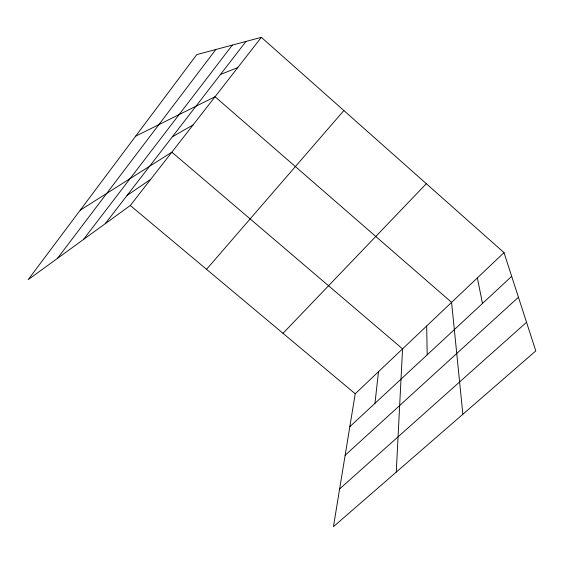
<?xml version="1.0" encoding="UTF-8"?>
<svg xmlns="http://www.w3.org/2000/svg" width="564" height="564" viewBox="0 0 564 564"><rect width="100%" height="100%" fill="white"/><g stroke="black" fill="none" stroke-linecap="round" stroke-linejoin="round"><path stroke-width="0.85" d="M396.259 472.11L402.555 348.876L171.865 152.167L80.236 210.168M374.961 403.345L378.5 371.683M504.019 252.63L355.221 393.764L333.444 526.67L535.8 350.921L504.019 252.63L261.358 37.33L196.744 54.623L28.2 279.631L130.298 205.5L261.358 37.33M57.486 258.368L215.8 49.526M83.416 239.545L232.312 45.106M105.264 223.675L245.974 41.447M206.551 269.324L343.864 110.53M283.001 333.31L426.328 183.702M349.828 426.694L511.689 276.339M345.147 455.254L518.443 297.242M339.627 488.925L526.543 322.298M127.027 195.496L150.729 179.289M172.351 136.798L193.085 124.933M135.677 136.143L215.053 96.747L451.595 302.353L462.861 414.272M220.482 74.462L237.796 67.567M130.298 205.5L355.221 393.764M477.363 277.918L482.481 303.467M426.673 325.999L427.202 354.819"/></g></svg>
